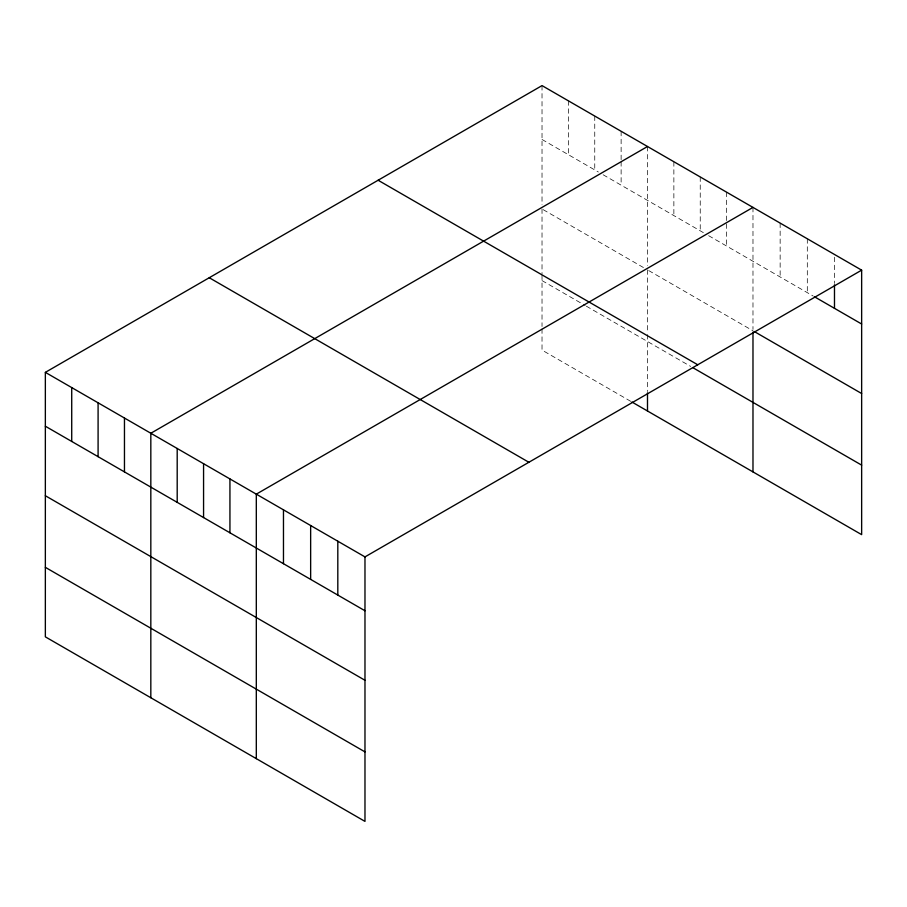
<?xml version="1.0" encoding="UTF-8"?>
<svg xmlns="http://www.w3.org/2000/svg" width="907" height="907" viewBox="0 0 907 907"><rect width="100%" height="100%" fill="white"/><g stroke="black" fill="none" stroke-linecap="round" stroke-linejoin="round"><path stroke-width="0.68" stroke-dasharray="4.54 3.4" d="M542.023 139.474L598.359 172.001M603.144 174.768L703.832 232.895M708.628 235.673L813.216 296.056M543.214 209.676L643.902 267.803M648.698 270.569L752.98 330.783M542.023 280.592L585.174 305.512M586.364 306.203L690.646 366.405M630.716 401.313L542.023 350.102L542.023 327.858M834.485 257.225L834.485 283.472M807.309 238.779L807.309 292.644M780.145 223.088L780.145 276.952M752.98 207.408L752.98 329.388M726.609 192.182L726.609 246.046M700.238 176.956L700.238 230.82M673.867 161.729L673.867 215.594M647.496 146.515L647.496 265.706M647.496 269.878L647.496 333.232M647.496 334.604L647.496 391.541M621.125 131.288L621.125 160.29M621.125 161.673L621.125 185.153M594.754 116.062L594.754 169.926M568.394 100.836L568.394 154.7M542.023 85.609L542.023 204.812M542.023 208.984L542.023 273.71M542.023 275.082L542.023 326.475"/><path stroke-width="1.36" d="M45.35 372.358L364.977 556.898L364.977 821.391L45.35 636.85L45.35 372.358L542.023 85.609L861.65 270.15L861.65 534.642L631.918 402.005M647.496 146.515L150.823 433.263L150.823 697.744M752.98 207.408L256.307 494.156L256.307 758.649M364.977 556.898L861.65 270.15M814.395 296.736L861.65 324.014M754.159 331.463L861.65 393.525M378.117 180.244L697.744 364.773M693.05 367.788L861.65 465.132M209.256 277.735L528.883 462.275M45.35 426.222L364.977 610.762M45.35 495.732L364.977 680.273M45.35 567.34L364.977 751.88M834.485 284.855L834.485 308.323M752.98 332.155L752.98 471.901M647.496 392.924L647.496 410.996M337.812 541.218L337.812 595.083M310.648 525.527L310.648 579.392M283.472 509.847L283.472 563.712M229.936 478.93L229.936 532.794M203.565 463.704L203.565 517.568M177.194 448.489L177.194 502.353M124.463 418.036L124.463 471.901M98.092 402.81L98.092 456.675M71.721 387.584L71.721 441.448"/></g></svg>
